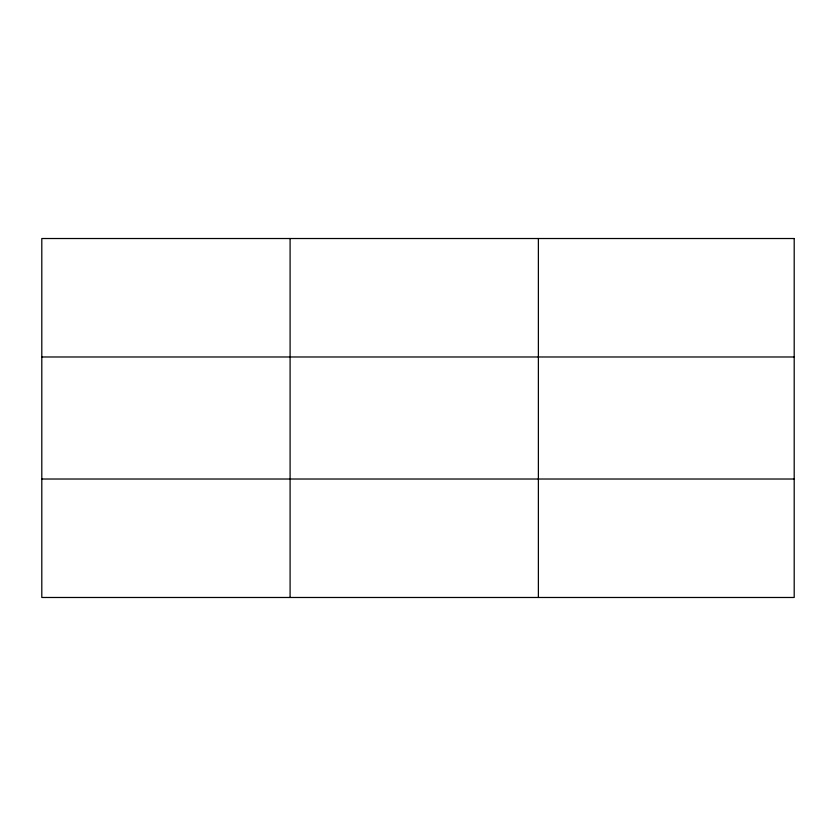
<?xml version="1.0" encoding="UTF-8"?>
<svg xmlns="http://www.w3.org/2000/svg" width="836" height="836" viewBox="0 0 836 836"><rect width="100%" height="100%" fill="white"/><g stroke="black" fill="none" stroke-linecap="round" stroke-linejoin="round"><path stroke-width="1.25" d="M290.092 597.479L290.092 238.521M538.384 597.479L538.384 238.521M41.8 356.982L794.2 356.982M41.8 479.018L794.2 479.018M794.2 238.521L794.2 597.479L41.8 597.479L41.8 238.521L794.2 238.521"/></g></svg>
